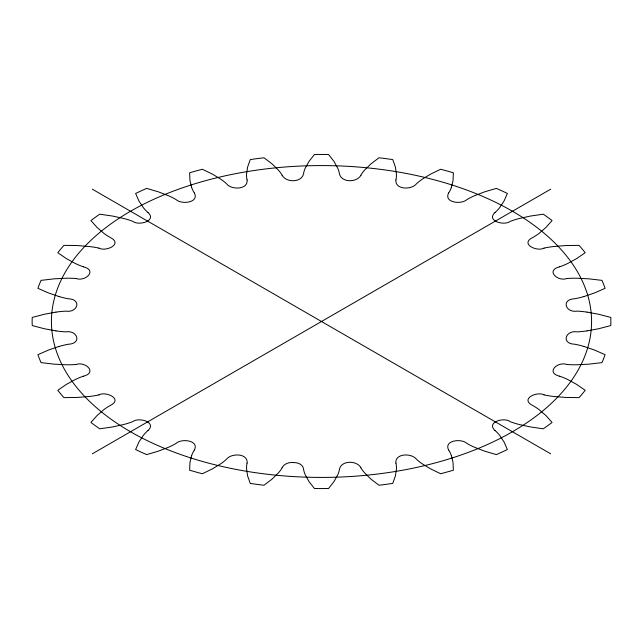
<?xml version="1.0" encoding="UTF-8"?>
<svg xmlns="http://www.w3.org/2000/svg" width="643" height="643" viewBox="0 0 643 643"><rect width="100%" height="100%" fill="white"/><g stroke="black" fill="none" stroke-linecap="round" stroke-linejoin="round"><path stroke-width="0.96" d="M247.113 463.113C248.142 453.243 231.689 452.945 226.73 458.998A61.905 35.743 0 0 1 220.927 463.683L212.552 468.803L202.344 473.738A289.358 167.059 0 0 1 189.637 470.202L189.95 462.518L191.63 455.541M395.887 179.887C394.834 189.773 411.303 190.055 416.27 184.002A61.905 35.743 0 0 1 422.073 179.317L430.448 174.197L440.656 169.262A289.358 167.059 0 0 1 453.363 172.798L453.05 180.482L451.37 187.459M360.9 175.274C356.865 182.725 341.529 182.805 339.448 173.875A61.905 35.743 0 0 0 337.744 168.201L334.047 161.489L328.549 154.489A289.358 167.059 0 0 0 314.451 154.489L308.953 161.489L305.224 168.201A61.905 35.743 0 0 0 303.512 173.875C301.535 182.813 286.111 182.733 282.1 175.274M282.1 467.726C284.134 463.651 289.093 462.1 293.377 462.566M194.395 450.004C199.402 440.254 181.487 438.245 176.11 443.373A61.905 35.743 0 0 1 168.651 447.198L158.508 451.113L146.652 454.609A289.358 167.059 0 0 1 135.625 449.537L138.896 442.087L143.22 435.496A61.905 35.743 0 0 1 148.019 430.44M448.605 192.996C443.582 202.746 461.505 204.755 466.89 199.627A61.905 35.743 0 0 1 474.349 195.802L484.492 191.887L496.348 188.391A289.358 167.059 0 0 1 507.375 193.463L504.104 200.913L499.78 207.504A61.905 35.743 0 0 1 494.981 212.56M148.051 430.456C157.077 422.121 138.727 416.897 132.779 421.639A61.905 35.743 0 0 1 124.035 424.412L112.638 426.928L99.729 428.809A289.358 167.059 0 0 1 90.944 422.451L96.997 415.603L103.756 409.736A61.905 35.743 0 0 1 110.379 405.42C123.303 399.014 105.886 390.984 98.918 394.882M494.949 212.544C485.899 220.862 504.265 226.103 510.22 221.361A61.905 35.743 0 0 1 518.965 218.588L530.362 216.072L543.271 214.191A289.358 167.059 0 0 1 552.056 220.549L546.003 227.397L539.244 233.264A61.905 35.743 0 0 1 532.621 237.58C519.697 243.97 537.106 252.016 544.082 248.118M92.343 453.805L550.657 189.195M83.349 376.219C97.736 372.675 85.366 361.189 76.212 364.452M559.651 266.781C545.256 270.341 557.634 281.811 566.788 278.548M59.011 346.456L48.514 350.041L37.913 354.695A289.358 167.059 0 0 0 41.048 362.628L54.092 364.163L66.253 364.774A61.905 35.743 0 0 0 76.22 364.477M583.989 296.544L594.486 292.959L605.087 288.305A289.358 167.059 0 0 0 601.952 280.372L588.908 278.837L576.747 278.226A61.905 35.743 0 0 0 566.78 278.523M55.973 312.104L44.351 314.258L32.23 317.433A289.358 167.059 0 0 0 32.23 325.567L44.351 328.742L55.973 330.896M587.027 330.896L598.649 328.742L610.77 325.567A289.358 167.059 0 0 0 610.77 317.433L598.649 314.258L587.027 312.104M293.666 462.59C297.797 462.462 303.126 464.391 303.552 469.125A61.905 35.743 0 0 0 305.256 474.799L308.953 481.511L314.451 488.511A289.358 167.059 0 0 0 328.549 488.511L334.047 481.511L337.776 474.799A61.905 35.743 0 0 0 339.488 469.125C341.473 460.203 356.897 460.284 360.9 467.726M76.212 278.548C85.366 281.811 97.744 270.341 83.349 266.781M566.788 364.452C557.634 361.189 545.256 372.659 559.651 376.219M98.918 248.118C105.886 251.992 123.263 244.051 110.403 237.556A61.905 35.743 0 0 1 103.78 233.256L96.997 227.397L90.944 220.549A289.358 167.059 0 0 1 99.729 214.191L112.638 216.072L124.051 218.572A61.905 35.743 0 0 1 132.804 221.337C138.727 226.135 157.109 220.838 148.051 212.544M544.082 394.882C537.122 391.016 519.737 398.933 532.597 405.444A61.905 35.743 0 0 1 539.22 409.744L546.003 415.603L552.056 422.451A289.358 167.059 0 0 1 543.271 428.809L530.362 426.928L518.949 424.428A61.905 35.743 0 0 1 510.196 421.663C504.273 416.865 485.923 422.146 494.949 430.456M583.989 346.456L594.486 350.041L605.087 354.695A289.358 167.059 0 0 1 601.952 362.628L588.908 364.163L576.747 364.774A61.905 35.743 0 0 1 566.78 364.477M59.011 296.544L48.514 292.959L37.913 288.305A289.358 167.059 0 0 1 41.048 280.372L54.092 278.837L66.253 278.226A61.905 35.743 0 0 1 76.22 278.523M92.343 189.195L550.657 453.805M448.605 450.004C443.598 440.254 461.513 438.245 466.89 443.373A61.905 35.743 0 0 0 474.349 447.198L484.492 451.113L496.348 454.609A289.358 167.059 0 0 0 507.375 449.537L504.104 442.087L499.78 435.496A61.905 35.743 0 0 0 494.981 430.44M194.395 192.996C199.443 202.746 181.495 204.755 176.11 199.627A61.905 35.743 0 0 0 168.651 195.802L158.508 191.887L146.652 188.391A289.358 167.059 0 0 0 135.625 193.463L138.896 200.913L143.22 207.504A61.905 35.743 0 0 0 148.019 212.56M451.37 455.541L453.05 462.518L453.363 470.202A289.358 167.059 0 0 1 440.656 473.738L430.448 468.803L422.049 463.699A61.905 35.743 0 0 1 416.238 459.006C411.335 452.921 394.834 453.259 395.887 463.113M191.63 187.459L189.95 180.482L189.637 172.798A289.358 167.059 0 0 1 202.344 169.262L212.552 174.197L220.951 179.301A61.905 35.743 0 0 1 226.762 183.994C231.673 190.087 248.19 189.757 247.113 179.887M360.86 467.734A61.905 35.743 0 0 0 364.75 473.039L370.939 479.107L378.992 485.232A289.358 167.059 0 0 0 392.744 483.415L395.405 475.884L396.45 468.868A61.905 35.743 0 0 0 395.935 463.113M448.645 449.996A61.905 35.743 0 0 1 451.338 455.549M544.066 394.906A61.905 35.743 0 0 0 553.679 396.458L565.76 397.454L579.07 397.631A289.358 167.059 0 0 0 585.186 390.293L576.642 384.401L567.793 379.547A61.905 35.743 0 0 0 559.675 376.195M583.973 346.473A61.905 35.743 0 0 0 574.786 344.222C560.825 343.772 565.366 329.963 577.189 331.86A61.905 35.743 0 0 0 587.019 330.88M587.019 312.12A61.905 35.743 0 0 0 577.197 311.116C565.374 313.061 560.833 299.252 574.77 298.754A61.905 35.743 0 0 0 583.973 296.527M559.675 266.805A61.905 35.743 0 0 0 567.769 263.437L576.642 258.599L585.186 252.707A289.358 167.059 0 0 0 579.07 245.369L565.76 245.546L553.671 246.518A61.905 35.743 0 0 0 544.066 248.094M451.338 187.451A61.905 35.743 0 0 1 448.645 193.004M395.935 179.887A61.905 35.743 0 0 0 396.418 174.132L395.405 167.116L392.744 159.585A289.358 167.059 0 0 0 378.992 157.768L370.939 163.893L364.718 169.953A61.905 35.743 0 0 0 360.86 175.266M282.14 175.266A61.905 35.743 0 0 0 278.25 169.961L272.061 163.893L264.008 157.768A289.358 167.059 0 0 0 250.256 159.585L247.595 167.116L246.55 174.132A61.905 35.743 0 0 0 247.065 179.887M194.355 193.004A61.905 35.743 0 0 1 191.662 187.451M98.934 248.094A61.905 35.743 0 0 0 89.321 246.542L77.24 245.546L63.93 245.369A289.358 167.059 0 0 0 57.814 252.707L66.358 258.599L75.207 263.453A61.905 35.743 0 0 0 83.325 266.805M59.027 296.527A61.905 35.743 0 0 0 68.214 298.778C82.159 299.212 77.626 313.045 65.811 311.14A61.905 35.743 0 0 0 55.981 312.12M55.981 330.88A61.905 35.743 0 0 0 65.803 331.884C77.626 329.939 82.167 343.748 68.23 344.246A61.905 35.743 0 0 0 59.027 346.473M83.325 376.195A61.905 35.743 0 0 0 75.231 379.563L66.358 384.401L57.814 390.293A289.358 167.059 0 0 0 63.93 397.631L77.24 397.454L89.329 396.482A61.905 35.743 0 0 0 98.934 394.906M191.662 455.549A61.905 35.743 0 0 1 194.355 449.996M247.065 463.113A61.905 35.743 0 0 0 246.582 468.868L247.595 475.884L250.256 483.415A289.358 167.059 0 0 0 264.008 485.232L272.061 479.107L278.282 473.047A61.905 35.743 0 0 0 282.14 467.734M186.462 456.53A270.068 155.919 0 0 0 591.568 321.5A270.068 155.919 0 0 0 186.462 186.47A270.068 155.919 0 0 0 186.462 456.53"/></g></svg>
